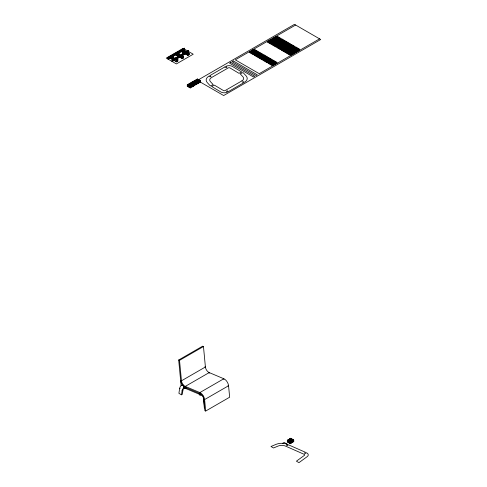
<?xml version="1.0" encoding="UTF-8"?>
<svg xmlns="http://www.w3.org/2000/svg" width="487" height="487" viewBox="0 0 487 487"><rect width="100%" height="100%" fill="white"/><g stroke="black" fill="none" stroke-linecap="round" stroke-linejoin="round"><path stroke-width="0.73" d="M187.282 86.229L187.282 84.811L189.279 83.661L192.237 85.377L192.237 86.802L190.247 87.952L187.282 86.229L189.273 85.079L189.279 83.661M192.024 85.505L191.452 85.834L188.913 84.361L189.486 84.026L192.024 85.505L192.024 86.436L190.033 87.587L187.495 86.114L187.495 85.176L188.073 84.841L190.819 86.4M191.391 86.065L189.486 84.957L189.486 84.026M190.843 85.158L192.955 86.388L194.946 85.237L194.946 83.813L191.988 82.096L189.997 83.247L190.21 84.793M190.204 83.612L192.742 85.085L193.321 84.756L190.782 83.277L190.204 83.612L190.204 84.549L190.782 84.214L193.321 85.931L190.782 84.214M190.247 87.952L190.247 86.528L192.237 85.377M190.49 84.379L191.988 83.514L191.988 82.096M194.1 84.501L192.195 83.393L192.195 82.461L194.739 83.941L194.733 84.872L193.321 85.931M192.919 83.228L192.706 81.682L194.697 80.532L197.655 82.248L197.655 83.673L195.664 84.823L193.552 83.594M192.955 86.388L192.955 84.963L194.946 83.813M192.913 82.047L195.451 83.52L196.03 83.192L193.491 81.713L192.913 82.047L192.913 82.985L193.491 82.65L195.397 83.758M192.706 83.1L194.697 81.95L194.697 80.532M196.809 82.936L194.903 81.828L194.903 80.897L197.448 82.376L197.448 83.307L195.457 84.458L193.552 83.35M195.664 84.823L195.664 83.399L197.655 82.248M195.622 81.42L196.2 81.085L198.739 82.565L198.166 82.893L195.622 81.42L195.622 80.483L196.2 80.148L198.946 81.706M197.405 80.385L197.405 78.967L200.364 80.684L200.364 82.108L198.373 83.259L195.415 81.536L294.465 24.35L320.72 39.508L223.661 95.543L197.405 80.385L199.518 81.615M199.518 81.372L197.612 80.264L197.612 79.332L200.157 80.812L200.157 81.743L198.739 82.802L196.2 81.085M198.373 83.259L198.373 81.834L200.364 80.684M291.53 441.234L291.317 442.981L290.295 443.651L287.324 441.934L287.324 440.23L288.554 439.517L291.53 441.234L291.53 442.939L290.289 442.208M292.462 441.027C295.037 443.888 293.144 437.003 293.491 441.727L292.468 442.391L291.281 441.709M189.973 87.13L188.073 85.779L187.495 86.114M190.782 84.458L192.195 83.393M195.397 84.001L193.491 82.65M193.491 82.893L194.903 81.828M196.2 81.329L197.612 80.264M188.073 84.841L188.913 84.111L191.452 85.834M191.452 85.59L190.033 86.649L187.495 85.176M190.782 83.277L191.622 82.546L194.161 84.269L191.622 82.546M193.321 84.756L194.161 84.026M193.491 81.713L194.331 80.982L196.87 82.705L194.331 80.982M196.03 83.192L196.87 82.461M196.2 80.148L197.04 79.418L199.579 81.14L197.04 79.418M199.579 80.897L198.16 81.956L195.622 80.483M182.887 384.961A9.527 5.497 60 0 0 179.618 388.577L178.906 393.338L181.462 394.817L182.308 394.33L182.954 389.99A5.954 3.439 60 0 1 184.433 387.859M181.462 394.817L182.114 390.477L182.954 389.99M178.662 56.936L178.802 56.851M183.398 49.552C183.222 49.077 183.916 49.966 183.429 49.497M172.142 56.029L172.209 56.102M169.086 57.776C169.713 58.111 168.539 57.582 169.135 57.874M176.154 58.312C176.787 58.671 175.606 58.087 176.203 58.41M287.543 444.4L286.453 445.221L287.367 445.623L288.45 444.801L305.495 452.313L304.412 453.129L305.319 453.531L306.402 452.709A4.76 2.752 0 0 1 307.248 456.605L298.957 462.65L296.413 461.183L304.448 455.327A1.193 0.688 0 0 0 304.235 454.353L285.376 446.037A5.954 3.439 0 0 0 278.266 445.989L273.536 447.973L270.973 446.494L276.166 444.321A9.527 5.497 0 0 1 287.543 444.4L284.158 442.446L282.679 443.298M188.073 86.022L189.486 84.957M191.622 82.796L192.195 82.461M194.331 81.232L194.903 80.897M197.04 79.667L197.612 79.332M168.1 57.527L170.121 56.358L172.648 57.813L173.488 57.332L173.488 58.86L172.648 59.347L170.121 57.886L168.1 59.055L168.1 57.527L170.121 56.602L172.648 58.056L173.908 57.332L173.908 58.86L172.648 59.591L170.121 58.13L168.1 59.055M173.195 56.358L170.961 57.405L170.961 55.871L172.982 54.702L173.195 56.358L171.381 57.405L171.381 55.871L173.195 54.824M173.731 54.27L175.752 53.107L178.279 54.562L179.125 54.075L179.125 55.609L178.279 56.096L175.752 54.635L173.731 55.804L173.731 54.27L175.752 53.351L178.279 54.806L179.545 54.075L179.545 55.609L178.279 56.34L175.752 54.879L173.731 55.804M176.598 54.148L176.598 52.62L178.619 51.452L178.826 53.107L177.018 54.148L177.018 52.62L178.826 51.573M179.368 51.019L181.389 49.851L183.916 51.312L184.756 50.825L184.756 52.359L183.916 52.84L181.389 51.385L179.368 52.547L179.368 51.019L181.389 50.094L183.916 51.555L185.176 50.825L185.176 52.359L183.916 53.083L181.389 51.628L179.368 52.547M184.463 49.851L182.229 50.898L182.229 49.364L184.25 48.201L184.463 49.851L182.649 50.898L182.649 49.364L184.463 48.323M172.094 59.828L174.115 58.665L176.641 60.12L177.481 59.633L177.481 61.167L176.641 61.654L174.115 60.193L172.094 61.362L172.094 59.828L174.115 58.909L176.641 60.364L177.907 59.633L177.907 61.167L176.641 61.898L174.115 60.437L172.094 61.362M177.189 58.665L174.955 59.706L174.955 58.178L177.189 57.131L177.189 58.665L175.381 59.706L175.381 58.178L177.189 57.131M177.731 56.577L179.752 55.408L182.272 56.869L183.118 56.382L183.118 57.916L182.272 58.397L179.752 56.942L177.731 58.111L177.731 56.577L179.752 55.652L182.272 57.113L183.538 56.382L183.538 57.916L182.272 58.641L179.752 57.186L177.731 58.111M180.592 56.455L180.592 54.928L182.613 53.759L182.82 55.408L181.012 56.455L181.012 54.928L182.82 53.88M183.362 53.326L185.383 52.158L187.909 53.619L188.749 53.132L188.749 54.66L187.909 55.147L185.383 53.692L183.362 54.854L183.362 53.326L185.383 52.401L187.909 53.862L189.169 53.132L189.169 54.66L187.909 55.39L185.383 53.935L183.362 54.854M186.223 52.693L186.223 51.671L188.244 50.508L188.457 52.158L186.643 53.205L186.643 51.671L188.457 50.63M181.602 55.871L182.82 55.408M197.405 78.967L195.415 80.118L198.373 81.834M295.621 25.02L235.294 59.846L259.236 73.671L319.563 38.838M190.837 84.915L192.742 86.022L193.321 85.688M181.127 385.637L178.686 360.003L202.629 346.172L203.469 346.543L205.411 366.985A4.76 2.752 60 0 0 209.209 372.579L209.276 373.219M178.686 360.003L179.52 360.368L203.469 346.543M179.618 388.577L180.141 388.273M184.323 388.462L184.153 386.915L183.356 386.581L183.52 388.127L184.323 388.462L186.265 387.342M182.114 390.477A5.954 3.439 60 0 1 185.711 388.498L186.235 388.194M199.183 393.265L199.347 394.811L200.151 395.146L201.448 394.397M205.703 411.034L229.651 397.209L228.561 385.747A5.954 3.439 60 0 0 223.819 378.752L209.209 372.579L185.261 386.404L185.37 387.433L199.98 393.606A4.76 2.752 60 0 1 203.779 399.2L204.869 410.663L205.703 411.034L204.613 399.571A5.954 3.439 60 0 0 199.871 392.577L185.261 386.404A4.76 2.752 60 0 1 181.468 380.81L179.52 360.368M289.497 440.68L289.497 438.976L290.727 438.263L293.704 439.98M287.324 440.23L290.508 441.825L290.508 443.45A9.533 5.503 60 0 1 287.537 440.108L290.508 441.825M289.497 438.976L292.681 440.571L292.681 442.196A9.533 5.503 60 0 1 289.71 438.854L292.681 440.571M291.476 442.89L291.317 442.981A9.533 5.503 60 0 1 288.347 439.639L291.317 441.356M194.161 84.269L194.739 83.941M196.87 82.705L197.448 82.376M199.579 81.14L200.157 80.812M185.711 388.498L202.342 395.523A1.193 0.688 60 0 1 203.286 396.923L204.345 408.027M204.893 366.754L205.411 366.985L181.468 380.81L180.628 380.438A5.954 3.439 60 0 0 185.37 387.433M228.038 385.515L228.561 385.747L204.613 399.571L203.779 399.2M195.664 83.399L192.706 81.682M192.955 84.963L189.997 83.247M190.247 86.528L187.282 84.811M275.879 36.415L278.199 37.755L277.797 37.986L275.484 36.647M299.822 50.24L297.502 48.901L297.107 49.132L299.42 50.471M274.284 37.335L276.604 38.674L276.208 38.905L273.889 37.566M298.227 51.159L295.913 49.82L295.512 50.051L297.831 51.385M272.696 38.254L275.015 39.593L274.619 39.824L272.3 38.485M296.638 52.079L294.318 50.739L293.923 50.965L296.242 52.304M271.107 39.173L273.426 40.512L273.024 40.738L270.705 39.404M295.049 52.998L292.73 51.659L292.328 51.884L294.647 53.223M269.512 40.092L271.831 41.432L271.436 41.657L269.116 40.318M293.454 53.911L291.135 52.578L290.739 52.803L293.058 54.142M267.923 41.011L270.242 42.351L269.841 42.576L267.527 41.237M291.865 54.83L289.546 53.491L289.15 53.722L291.47 55.061M253.143 49.546L255.462 50.879L255.06 51.111L252.741 49.771M277.085 63.365L274.765 62.026L274.364 62.257L276.683 63.596M251.548 50.459L253.867 51.799L253.471 52.03L251.152 50.691M275.49 64.284L273.17 62.945L272.775 63.176L275.094 64.515M249.959 51.379L252.278 52.718L251.876 52.949L249.563 51.61M273.901 65.203L271.582 63.864L271.186 64.095L273.505 65.435M188.457 52.158L188.244 50.508M182.649 49.364L185.176 50.825M186.643 51.671L189.169 53.132M182.229 49.364L184.756 50.825M186.223 51.671L188.749 53.132M187.276 53.57L189.169 54.66M178.826 53.107L178.619 51.452M177.018 52.62L179.545 54.075M181.012 54.928L183.538 56.382M176.598 52.62L179.125 54.075M180.592 54.928L183.118 56.382M177.652 54.514L179.545 55.609M181.012 56.455L183.538 57.916M171.381 55.871L173.908 57.332M175.381 58.178L177.907 59.633M170.961 55.871L173.488 57.332M174.955 58.178L177.481 59.633M171.381 57.405L173.908 58.86M194.697 81.95L196.809 83.18M191.988 83.514L193.467 84.379M189.273 85.079L192.237 86.802M293.491 440.102L290.52 438.385A9.533 5.503 60 0 0 293.491 441.727L293.649 441.715M291.269 440.266L293.704 441.685M290.739 441.259L292.523 442.287M291.336 441.679L292.523 442.366M287.379 441.825L290.349 443.541M196.2 79.911L198.739 81.384M197.04 80.842L198.306 81.579M193.491 81.475L196.03 82.948M194.331 82.406L195.597 83.143M190.782 83.04L193.321 84.513M191.622 83.971L192.889 84.708M188.073 84.604L190.612 86.077M188.073 85.779L189.979 86.887M223.886 379.391L223.819 378.752L199.871 392.577L200.151 395.146M198.16 81.956L198.166 82.893M195.451 83.52L195.457 84.458M192.742 85.085L192.742 86.022M190.033 86.649L190.033 87.587M292.468 440.692L292.468 442.391M290.727 438.263L290.727 439.402M290.295 441.946L290.295 443.651M288.554 439.517L288.554 440.656M187.909 53.619L187.909 55.39M185.383 52.158L185.383 53.935M184.25 48.201L184.25 49.729M183.916 51.312L183.916 53.083M183.575 53.448L183.575 54.976M182.613 53.759L182.613 55.287M182.272 56.869L182.272 58.641M181.389 49.851L181.389 51.628M179.752 55.408L179.752 57.186M179.575 51.141L179.575 52.669M178.279 54.562L178.279 56.34M177.938 56.699L177.938 58.233M176.976 57.009L176.976 58.543M176.641 60.12L176.641 61.898M175.752 53.107L175.752 54.879M174.115 58.665L174.115 60.437M173.944 54.392L173.944 55.926M172.982 54.702L172.982 56.236M172.648 57.813L172.648 59.591M172.307 59.95L172.307 61.484M170.121 56.358L170.121 58.13M168.313 57.643L168.313 59.177M181.675 385.418A9.527 5.497 60 0 1 182.82 384.681M171.874 56.09C172.544 56.985 172.501 55.001 171.874 56.066M172.794 60.169C173.871 60.339 172.946 59.907 172.794 60.169M174.437 54.611C175.466 54.788 174.675 54.307 174.437 54.611M177.505 52.84C178.552 53.004 177.712 52.566 177.518 52.791M178.431 56.918C179.131 57.801 179.027 55.828 178.431 56.894M180.068 51.36C180.537 51.792 180.829 50.91 180.068 51.336M181.505 55.141L181.876 54.818L181.505 55.141M181.712 55.262L182.101 54.952L181.718 55.214M184.062 53.667C185.103 53.814 184.263 53.479 184.068 53.619M187.136 51.89C187.598 52.352 187.921 51.403 187.136 51.866M183.118 48.371L166.28 58.099L176.385 63.931L193.223 54.209L183.118 48.371M230.801 62.439L229.541 63.17L253.483 76.995L254.744 76.264L230.801 62.439M233.358 60.966L232.092 61.697L256.034 75.515L257.3 74.791L233.358 60.966M249.922 52.279L249.521 52.505L253.404 54.745L253.8 54.52L249.922 52.279M251.511 51.36L251.115 51.585L254.993 53.826L255.389 53.6L251.511 51.36M253.1 50.441L252.704 50.672L256.582 52.913L256.984 52.681L253.1 50.441M254.695 49.522L254.293 49.753L258.177 51.993L258.573 51.762L254.695 49.522M267.887 41.906L267.485 42.138L271.369 44.378L271.764 44.147L267.887 41.906M269.475 40.987L269.08 41.218L272.957 43.459L273.353 43.227L269.475 40.987M271.064 40.068L270.669 40.299L274.546 42.539L274.948 42.308L271.064 40.068M272.659 39.149L272.257 39.38L276.141 41.62L276.537 41.389L272.659 39.149M274.248 38.23L273.852 38.461L277.73 40.701L278.126 40.47L274.248 38.23M275.843 37.31L275.441 37.542L279.325 39.782L279.721 39.55L275.843 37.31M277.432 36.391L277.036 36.622L280.914 38.863L281.309 38.631L277.432 36.391M224.903 66.92L209.745 75.674L211.011 76.404L210.201 76.867L208.935 76.136A9.527 5.497 0 0 0 207.285 82.638L210.329 85.895L213.203 84.628L210.433 81.658A5.954 3.439 0 0 1 211.461 77.597L228.239 67.912A1.193 0.688 0 0 1 229.937 67.918L238.928 73.294L241.783 72.033L232.506 66.488A4.76 2.752 0 0 0 225.712 66.451L226.979 67.182L226.169 67.65L224.903 66.92M253.033 53.156L252.637 53.387L256.515 55.628L256.917 55.396L253.033 53.156M254.628 52.237L254.226 52.468L258.11 54.708L258.506 54.477L254.628 52.237M256.217 51.318L255.821 51.549L259.699 53.789L260.095 53.558L256.217 51.318M270.997 42.783L270.602 43.014L274.479 45.254L274.881 45.023L270.997 42.783M272.592 41.864L272.19 42.095L276.074 44.335L276.47 44.104L272.592 41.864M274.181 40.951L273.785 41.176L277.663 43.416L278.059 43.191L274.181 40.951M275.77 40.031L275.374 40.257L279.252 42.497L279.654 42.272L275.77 40.031M277.365 39.112L276.963 39.337L280.847 41.578L281.243 41.352L277.365 39.112M278.954 38.193L278.558 38.424L282.436 40.664L282.831 40.433L278.954 38.193M254.555 54.952L254.159 55.183L258.037 57.423L258.439 57.192L254.555 54.952M256.15 54.039L255.748 54.264L259.632 56.504L260.028 56.273L256.15 54.039M257.739 53.12L257.343 53.345L261.221 55.585L261.616 55.36L257.739 53.12M259.327 52.2L258.932 52.426L262.816 54.666L263.211 54.441L259.327 52.2M272.519 44.585L272.123 44.81L276.001 47.05L276.403 46.825L272.519 44.585M274.114 43.666L273.712 43.897L277.596 46.131L277.992 45.906L274.114 43.666M275.703 42.746L275.307 42.978L279.185 45.218L279.581 44.987L275.703 42.746M277.292 41.827L276.896 42.059L280.774 44.299L281.176 44.067L277.292 41.827M278.887 40.908L278.491 41.139L282.369 43.38L282.764 43.148L278.887 40.908M280.475 39.989L280.08 40.22L283.958 42.46L284.359 42.229L280.475 39.989M282.07 39.07L281.669 39.301L285.552 41.541L285.948 41.31L282.07 39.07M257.672 55.835L257.276 56.066L261.154 58.306L261.549 58.075L257.672 55.835M259.261 54.915L258.865 55.147L262.743 57.387L263.144 57.156L259.261 54.915M260.855 53.996L260.454 54.227L264.338 56.468L264.733 56.236L260.855 53.996M275.636 45.461L275.24 45.693L279.118 47.933L279.514 47.702L275.636 45.461M277.225 44.542L276.829 44.774L280.707 47.014L281.109 46.782L277.225 44.542M278.82 43.623L278.418 43.854L282.302 46.095L282.697 45.863L278.82 43.623M280.409 42.704L280.013 42.935L283.891 45.175L284.286 44.944L280.409 42.704M281.997 41.785L281.602 42.016L285.479 44.256L285.881 44.025L281.997 41.785M283.592 40.871L283.19 41.097L287.074 43.337L287.47 43.112L283.592 40.871M259.194 57.63L258.798 57.862L262.676 60.102L263.071 59.871L259.194 57.63M260.782 56.711L260.387 56.942L264.264 59.183L264.666 58.951L260.782 56.711M262.377 55.792L261.976 56.023L265.859 58.263L266.255 58.032L262.377 55.792M263.966 54.873L263.57 55.104L267.448 57.344L267.85 57.113L263.966 54.873M277.158 47.257L276.762 47.489L280.64 49.729L281.036 49.497L277.158 47.257M278.747 46.344L278.351 46.569L282.229 48.81L282.63 48.584L278.747 46.344M280.342 45.425L279.94 45.65L283.824 47.89L284.219 47.665L280.342 45.425M281.93 44.506L281.535 44.731L285.412 46.971L285.814 46.746L281.93 44.506M283.525 43.587L283.124 43.818L287.007 46.058L287.403 45.827L283.525 43.587M285.114 42.667L284.718 42.899L288.596 45.139L288.992 44.907L285.114 42.667M286.703 41.748L286.307 41.979L290.185 44.22L290.587 43.988L286.703 41.748M262.31 58.513L261.909 58.738L265.792 60.978L266.188 60.753L262.31 58.513M263.899 57.594L263.504 57.819L267.381 60.059L267.777 59.834L263.899 57.594M265.488 56.675L265.092 56.906L268.97 59.146L269.372 58.915L265.488 56.675M280.275 48.14L279.873 48.371L283.757 50.611L284.152 50.38L280.275 48.14M281.863 47.221L281.468 47.452L285.345 49.692L285.741 49.461L281.863 47.221M283.452 46.302L283.057 46.533L286.934 48.773L287.336 48.542L283.452 46.302M285.047 45.382L284.645 45.614L288.529 47.854L288.925 47.623L285.047 45.382M286.636 44.463L286.24 44.694L290.118 46.935L290.514 46.703L286.636 44.463M288.231 43.544L287.829 43.775L291.713 46.015L292.109 45.784L288.231 43.544M263.832 60.309L263.43 60.54L267.314 62.78L267.71 62.549L263.832 60.309M265.421 59.39L265.025 59.621L268.903 61.861L269.305 61.63L265.421 59.39M267.016 58.47L266.614 58.702L270.498 60.942L270.894 60.711L267.016 58.47M268.605 57.551L268.209 57.783L272.087 60.023L272.483 59.791L268.605 57.551M281.796 49.936L281.395 50.167L285.279 52.407L285.674 52.176L281.796 49.936M283.385 49.017L282.99 49.248L286.867 51.488L287.269 51.257L283.385 49.017M284.98 48.097L284.578 48.329L288.462 50.569L288.858 50.338L284.98 48.097M286.569 47.184L286.173 47.409L290.051 49.65L290.447 49.418L286.569 47.184M288.158 46.265L287.762 46.49L291.64 48.73L292.042 48.505L288.158 46.265M289.753 45.346L289.351 45.571L293.235 47.811L293.631 47.586L289.753 45.346M291.342 44.427L290.946 44.658L294.824 46.892L295.219 46.667L291.342 44.427M266.943 61.185L266.547 61.417L270.425 63.657L270.827 63.426L266.943 61.185M268.538 60.266L268.136 60.498L272.02 62.738L272.416 62.506L268.538 60.266M270.127 59.353L269.731 59.578L273.609 61.819L274.004 61.593L270.127 59.353M284.907 50.818L284.511 51.044L288.389 53.284L288.791 53.059L284.907 50.818M286.502 49.899L286.1 50.124L289.984 52.365L290.38 52.139L286.502 49.899M288.091 48.98L287.695 49.211L291.573 51.452L291.969 51.22L288.091 48.98M289.68 48.061L289.284 48.292L293.162 50.532L293.564 50.301L289.68 48.061M291.275 47.142L290.879 47.373L294.757 49.613L295.152 49.382L291.275 47.142M292.864 46.222L292.468 46.454L296.346 48.694L296.747 48.463L292.864 46.222M268.471 62.987L268.069 63.213L271.953 65.453L272.349 65.228L268.471 62.987M270.06 62.068L269.664 62.299L273.542 64.54L273.938 64.308L270.06 62.068M271.649 61.149L271.253 61.38L275.131 63.62L275.532 63.389L271.649 61.149M273.244 60.23L272.842 60.461L276.726 62.701L277.121 62.47L273.244 60.23M286.429 52.614L286.033 52.846L289.917 55.086L290.313 54.854L286.429 52.614M288.024 51.695L287.628 51.926L291.506 54.167L291.902 53.935L288.024 51.695M289.613 50.776L289.217 51.007L293.095 53.247L293.497 53.016L289.613 50.776M291.208 49.857L290.806 50.088L294.69 52.328L295.085 52.097L291.208 49.857M292.797 48.937L292.401 49.169L296.279 51.409L296.674 51.178L292.797 48.937M294.385 48.018L293.99 48.25L297.867 50.49L298.269 50.258L294.385 48.018M295.98 47.105L295.579 47.33L299.462 49.571L299.858 49.345L295.98 47.105M241.911 80.866L225.134 90.552A1.193 0.688 0 0 1 223.436 90.545L214.444 85.17L211.589 86.43L220.867 91.976A4.76 2.752 0 0 0 227.66 92.013L226.394 91.282L227.204 90.813L228.47 91.544L243.628 82.79L242.362 82.06L243.171 81.597L244.437 82.327A9.527 5.497 0 0 0 246.087 75.826L243.043 72.569L240.17 73.835L242.94 76.806A5.954 3.439 0 0 1 241.911 80.866"/></g></svg>
